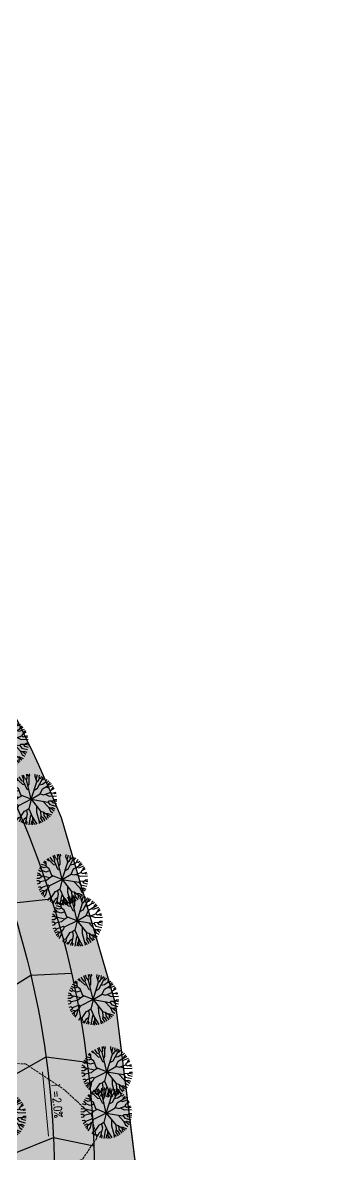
# Model space of a CAD drawing. Header units: millimetres. Extents: x -840588 to 786814, y -467537 to 194195.
# Drawn here: x 476138 to 515923, y -172039 to -30733 of the extents above; entities that cross this region are included whole.
import ezdxf

# ---------------------------------------------------------------- set-up
doc = ezdxf.new("R2010")
doc.units = ezdxf.units.MM
doc.header["$LTSCALE"] = 100
doc.header["$MEASUREMENT"] = 0
doc.linetypes.add('3-1', pattern=[4, 3, -1])
for name, color, linetype in [('1gt tim duong', 10, 'Continuous'), ('A-tree', 3, 'Continuous'), ('caycay', 96, 'Continuous'), ('ct-ramdoc', 250, 'Continuous'), ('GHICHU', 156, 'Continuous'), ('gthong-viahe', 5, 'Continuous')]:
    doc.layers.add(name, color=color, linetype=linetype)
doc.layers.add('AO', color=5, linetype='3-1', lineweight=13)
doc.styles.add('DIM_FONT', font='SIMPLEX.shx', dxfattribs={"width": 0.8})
doc.styles.get("Standard").update_dxf_attribs({"font": 'arial.ttf'})
doc.dimstyles.new('LANG', dxfattribs={"dimtxt": 500, "dimasz": 400, "dimexe": 400, "dimexo": 0.0625, "dimgap": 0.09, "dimtad": 1, "dimdec": 0, "dimlfac": 0.6, "dimzin": 0, "dimdsep": 46, "dimtxsty": 'Standard', "dimcen": 350, "dimclrd": 8, "dimclre": 8, "dimadec": 0, "dimazin": 0, "dimtfac": 1, "dimtdec": 0, "dimtofl": 0, "dimtmove": 0, "dimatfit": 3, "dimfxl": 1, "dimtolj": 1, "dimtzin": 0, "dimlwd": 13, "dimlwe": 13, "dimarcsym": 0})

# ---------------------------------------------------------------- blocks, each defined once
blk = doc.blocks.new('A$C537F0C63')
at = {"layer": 'caycay'}
for p, q in [((3, 10.72), (2.57, 11.14)), ((3.27, 10.73), (2.96, 11.4)), ((3.57, 11.08), (3.27, 11.58)), ((3.81, 11.1), (3.57, 11.08)), ((3.91, 11.37), (3.79, 11.82)), ((3.81, 11.1), (3.91, 11.37)), ((4.24, 10.5), (3.81, 11.1)), ((4.71, 10.8), (4.27, 11.99)), ((4.7, 10.83), (4.91, 11.59)), ((4.91, 11.59), (4.85, 12.15)), ((6.13, 6.14), (6.97, 10.92)), ((6.16, 11.94), (6.2, 12.28)), ((6.35, 11.71), (6.16, 11.94)), ((6.35, 11.71), (6.61, 11.94)), ((6.45, 9.84), (6.35, 11.71)), ((6.61, 11.94), (6.62, 12.26)), ((6.83, 11.3), (6.89, 12.23)), ((6.97, 10.92), (6.83, 11.3)), ((6.97, 10.92), (7.44, 11.43)), ((7.44, 11.43), (7.65, 12.09)), ((7.68, 10.91), (8.02, 11.98)), ((7.77, 10.56), (7.68, 10.91)), ((8.11, 10.7), (8.71, 11.71)), ((8.93, 10.87), (9.27, 11.41)), ((9.17, 10.86), (9.54, 11.24)), ((1.28, 8.04), (0.44, 8.47)), ((0.92, 8.53), (0.59, 8.8)), ((2.01, 8.72), (0.76, 9.13)), ((0.94, 8.22), (0.92, 8.53)), ((1.92, 9.23), (1.09, 9.65)), ((1.77, 9.62), (1.34, 9.99)), ((2.01, 10.06), (1.67, 10.36)), ((1.88, 9.24), (1.77, 9.62)), ((3.27, 8.53), (1.88, 9.24)), ((2.31, 10.18), (2.01, 10.06)), ((2.54, 8.91), (2.01, 8.72)), ((2.27, 10.55), (2.04, 10.72)), ((2.3, 10.19), (2.27, 10.55)), ((3.22, 9.66), (2.3, 10.19)), ((3.27, 10.73), (3, 10.72)), ((3.99, 9.54), (3.22, 9.66)), ((4.5, 8.71), (3.27, 10.73)), ((3.91, 7.3), (3.27, 8.53)), ((4.59, 10.24), (4.24, 10.5)), ((5.32, 8.31), (4.5, 8.71)), ((4.58, 10.28), (4.71, 10.8)), ((6.13, 6.14), (4.58, 10.28)), ((6.72, 9.49), (6.45, 9.84)), ((6.53, 8.41), (6.95, 8.57)), ((6.95, 8.57), (7.77, 10.56)), ((7.39, 9.65), (7.97, 9.8)), ((7.77, 10.56), (8.11, 10.7)), ((7.97, 9.8), (8.93, 10.87)), ((8.58, 7.28), (9.09, 8.92)), ((8.93, 10.87), (9.17, 10.86)), ((8.94, 8.45), (9.94, 8.18)), ((9.09, 8.92), (9.75, 9.38)), ((9.73, 10.45), (10.14, 10.79)), ((9.79, 10.1), (9.73, 10.45)), ((9.75, 9.38), (9.79, 10.1)), ((9.75, 9.38), (10.35, 9.18)), ((9.76, 9.62), (10.89, 10.02)), ((9.79, 10.1), (10.36, 10.59)), ((9.94, 8.18), (10.81, 8.56)), ((10.35, 9.18), (11.2, 9.59)), ((10.79, 8.55), (11.21, 8.41)), ((10.81, 8.56), (11.05, 8.99)), ((11.05, 8.99), (11.44, 9.21)), ((11.21, 8.41), (11.7, 8.71)), ((0.57, 5.77), (0, 5.73)), ((1.76, 6.68), (0.01, 6.66)), ((0.78, 5.51), (0.04, 5.32)), ((0.45, 7.19), (0.09, 7.24)), ((1.12, 7.32), (0.15, 7.55)), ((0.71, 7.42), (0.45, 7.19)), ((0.8, 5.49), (0.57, 5.77)), ((1.86, 5.53), (0.8, 5.49)), ((1.3, 5.51), (1.06, 5.06)), ((1.54, 7.55), (1.12, 7.32)), ((1.52, 7.56), (1.28, 8.04)), ((3.1, 7.07), (1.52, 7.56)), ((2.7, 7.19), (1.76, 6.68)), ((2.18, 5.25), (1.86, 5.53)), ((3.34, 5.51), (2.11, 4)), ((6.13, 6.14), (2.18, 5.25)), ((3.88, 7.35), (3.1, 7.07)), ((6.13, 6.14), (3.91, 7.3)), ((6.13, 6.14), (4.04, 3.18)), ((6.13, 6.14), (8.58, 7.28)), ((6.13, 6.14), (9.31, 4.77)), ((6.13, 6.14), (6.84, 3.9)), ((8.28, 7.14), (9.09, 6.75)), ((9.08, 6.76), (9.9, 6.15)), ((9.09, 6.75), (11.19, 7.34)), ((9.9, 6.15), (11.46, 5.87)), ((10.77, 7.22), (11.65, 6.71)), ((11.19, 7.34), (11.54, 7.84)), ((11.33, 7.54), (11.9, 7.41)), ((11.46, 5.87), (11.83, 6.16)), ((11.46, 5.87), (11.73, 5.47)), ((11.54, 7.84), (11.96, 8.05)), ((11.65, 6.71), (12.23, 6.76)), ((11.73, 5.47), (12.22, 5.39)), ((11.83, 6.16), (12.27, 6.15)), ((11.9, 7.41), (12.11, 7.5)), ((1.06, 5.06), (0.14, 4.78)), ((1.72, 4.63), (0.31, 4.18)), ((1.23, 3.88), (0.57, 3.54)), ((1.6, 3.79), (0.8, 3.09)), ((1.7, 3.02), (1.11, 2.6)), ((1.62, 3.79), (1.23, 3.88)), ((2.11, 4), (1.62, 3.79)), ((2.09, 3.99), (1.7, 3.02)), ((2.15, 5.28), (1.72, 4.63)), ((3.43, 2.99), (2.5, 2.27)), ((3.37, 2.94), (3.34, 2.09)), ((4.04, 3.18), (3.43, 2.99)), ((4.04, 3.18), (4.03, 1.96)), ((5.06, 3.01), (4.63, 0.99)), ((4.99, 4.53), (5.06, 3.01)), ((6.84, 3.9), (6.06, 1.85)), ((6.84, 3.9), (7.43, 3.52)), ((7.43, 3.52), (7.28, 2.68)), ((7.43, 3.52), (8.1, 3.33)), ((8.1, 3.33), (9.11, 1.94)), ((9.31, 4.77), (9.56, 4.97)), ((9.31, 4.77), (9.62, 4.17)), ((9.56, 4.97), (11.29, 4.43)), ((9.62, 4.17), (11.36, 2.93)), ((9.94, 3.94), (10.23, 2.93)), ((10.23, 2.93), (10.79, 2.14)), ((10.48, 3.56), (10.95, 3.75)), ((10.92, 3.24), (10.93, 2.74)), ((10.93, 2.74), (11.11, 2.55)), ((10.95, 3.75), (11.66, 3.48)), ((11.22, 4.45), (11.31, 4.16)), ((11.29, 4.43), (11.54, 4.68)), ((11.31, 4.16), (11.83, 3.87)), ((11.54, 4.68), (12.06, 4.58)), ((2.36, 2.53), (1.49, 2.11)), ((2.5, 2.27), (1.82, 1.76)), ((2.56, 1.71), (2.25, 1.38)), ((2.95, 2.62), (2.36, 2.53)), ((2.5, 2.27), (2.56, 1.71)), ((3.34, 2.09), (2.64, 1.09)), ((3.66, 1.72), (3.15, 0.77)), ((4.15, 1.49), (3.63, 0.53)), ((4.03, 1.96), (3.66, 1.72)), ((4.03, 1.95), (4.15, 1.49)), ((4.29, 0.72), (4.11, 0.34)), ((4.63, 0.99), (4.29, 0.72)), ((4.63, 0.99), (4.55, 0.2)), ((6.06, 1.85), (5.15, 0.08)), ((5.69, 0.28), (5.64, 0.02)), ((6.05, 0.69), (5.69, 0.28)), ((6.03, 0.68), (6.15, 0)), ((6.06, 1.85), (6.05, 0.69)), ((6.05, 1.2), (6.3, 0.89)), ((6.3, 0.89), (6.57, 0.02)), ((6.33, 2.56), (6.62, 1.86)), ((6.62, 1.86), (7.05, 0.07)), ((7.28, 2.68), (7.72, 1.04)), ((7.72, 1.04), (7.5, 0.7)), ((7.5, 0.7), (7.66, 0.19)), ((7.51, 1.81), (8.13, 1.46)), ((7.68, 0.99), (8.13, 0.34)), ((8.13, 1.46), (8.63, 0.54)), ((8.37, 1.01), (8.76, 0.99)), ((8.76, 0.99), (8.99, 0.71)), ((9.11, 1.94), (9.05, 1.46)), ((9.05, 1.46), (9.36, 0.92)), ((9.11, 1.91), (9.56, 1.85)), ((9.56, 1.85), (9.93, 1.32))]:
    blk.add_line(p, q, dxfattribs=at)

msp = doc.modelspace()

# ---------------------------------------------------------------- hatches: boundary and pattern name
at = {"layer": 'A-tree'}
h = msp.add_hatch(dxfattribs=at)
h.set_pattern_fill('CROSS', color=256, scale=2000, angle=-360.02274, style=0)
h.set_pattern_definition([(359.977259183, (-616218387.06, -1205141167.6), (500.19841168, 499.80150956), [250, -750]), (89.977259183, (-616218262.1, -1205141292.66), (-499.80150956, 500.19841168), [250, -750])])
edge = h.paths.add_edge_path(flags=0)
edge.add_line((477605, -249195), (484660, -226152))
edge.add_line((484660, -226152), (485457, -223424))
edge.add_line((485457, -223424), (487824, -213553))
edge.add_line((487824, -213553), (489671, -202264))
edge.add_line((489671, -202264), (490687, -176805))
edge.add_line((490687, -176805), (487769, -153340))
edge.add_line((487769, -153340), (480976, -130013))
edge.add_ellipse((329649, -191175), major_axis=(115460, 115368), ratio=1, start_angle=337.02983, end_angle=357.06723)
edge.add_ellipse((341900, -183495), major_axis=(-105317, 105401), ratio=1, start_angle=268.02914, end_angle=280.62808)
edge.add_ellipse((445535, -56740), major_axis=(-14020, 14031), ratio=1, start_angle=56.08423, end_angle=91.90033)
edge.add_line((431977, -71218), (431980, -71221))
edge.add_line((431980, -71221), (447396, -85960))
edge.add_ellipse((341938, -185476), major_axis=(102571, 102490), ratio=1, start_angle=339.75639, end_angle=358.3623, ccw=False)
edge.add_ellipse((370084, -174829), major_axis=(81350, 81285), ratio=1, start_angle=288.43476, end_angle=340.80548, ccw=False)
edge.add_line((472922, -226299), (464697, -242734))
edge.add_line((464697, -242734), (477605, -249195))

# ---------------------------------------------------------------- linework, layer by layer
at = {"layer": '1gt tim duong', "ltscale": 3}
msp.add_lwpolyline([(515923, 20222), (427772, -40907, 0.4745499), (425348, -71798), (443847, -89484, -0.0812158), (469114, -126942, -0.232682), (468451, -224062), (439519, -281868, -0.2840782), (421626, -292917), (-54965, -292727, 0.0951492), (-66078, -294857), (-155993, -330672), (-162786, -332678)], format="xyb", dxfattribs=at)
at = {"layer": 'A-tree'}
for p, q in [((487769, -153340), (480976, -130013)), ((490687, -176805), (487769, -153340))]:
    msp.add_line(p, q, dxfattribs=at)
msp.add_arc((329649, -191175), 163220, 22.00709, 42.04449, dxfattribs=at)
at = {"layer": 'A-tree', "extrusion": (0, 0, -1)}
msp.add_arc((-370084, -174829), 115000, 154.21726, 206.58798, dxfattribs=at)
at = {"layer": 'AO'}
msp.add_lwpolyline([(468501, -162516), (471496, -160594), (476481, -160740), (481450, -164055), (484703, -167080), (485391, -170031), (483638, -172583), (479636, -174602), (475535, -173192), (470403, -169850), (467738, -166743), (467610, -164969)], close=True, dxfattribs=at)
at = {"layer": 'ct-ramdoc'}
for points in [[(470705, -144832), (474649, -140680), (479723, -140135)], [(472683, -152460), (477170, -149678), (482246, -149414)], [(474355, -162537), (479063, -159874), (484186, -160520)], [(475022, -171947), (479975, -169934), (485006, -170956)]]:
    msp.add_lwpolyline(points, dxfattribs=at)
at = {"layer": 'gthong-viahe'}
msp.add_lwpolyline([(484660, -226152), (485457, -223424), (487824, -213553), (489671, -202264), (490687, -176805), (487769, -153340), (480976, -130013, 0.0876531), (450860, -81866, 0.0527765), (427170, -61307, 0.0022456), (426069, -60546, 0.1574211), (431969, -71210), (447396, -85960, -0.0813624), (473636, -124808, -0.2325726), (472922, -226299), (464697, -242734), (477605, -249195), (477605, -249195)], format="xyb", close=True, dxfattribs=at)

# ---------------------------------------------------------------- block references
at = {"layer": 'caycay', "extrusion": (-1.84909e-06, -5.24042e-08, 1), "xscale": -518.4000000042536, "yscale": 518.3999999426321, "zscale": 518.4000000000002, "rotation": 3.269462154405618}
for p in [(477049, -123648, -2), (480570, -130705, -2), (484434, -140724, -2), (486295, -145877, -2), (488297, -155714, -2), (490013, -164731, -2), (476738, -170239, -2), (489939, -169883, -2)]:
    msp.add_blockref('A$C537F0C63', p, dxfattribs=at)

# ---------------------------------------------------------------- texts
at = {"layer": 'GHICHU', "insert": (480733, -163212), "char_height": 1000, "attachment_point": 1, "rotation": 275.23584, "style": 'DIM_FONT'}
msp.add_mtext('\\pt12.5;i =2.0%', dxfattribs=at)

# ---------------------------------------------------------------- leaders
at = {"layer": 'GHICHU'}
msp.add_leader([(478619, -161741), (479353, -169748)], dimstyle='LANG', override={"dimasz": 1.5, "dimtad": 0, "dimclrd": 156}, dxfattribs=at)

doc.saveas('drawing.dxf')
